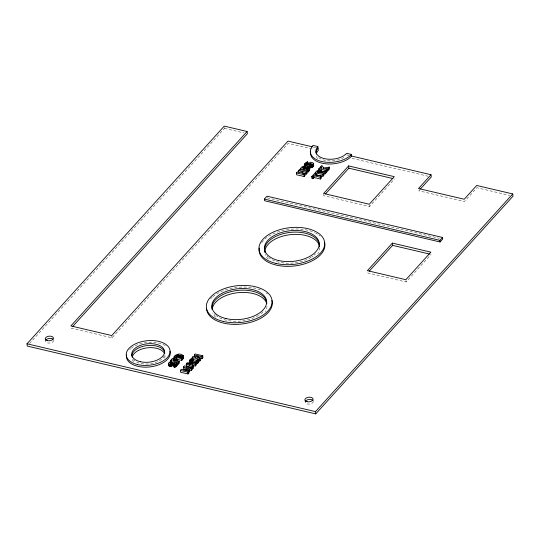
<?xml version="1.0" encoding="UTF-8"?>
<svg xmlns="http://www.w3.org/2000/svg" width="540" height="540" viewBox="0 0 540 540"><rect width="100%" height="100%" fill="white"/><g stroke="black" fill="none" stroke-linecap="round" stroke-linejoin="round"><path stroke-width="0.41" stroke-dasharray="2.7 2.03" d="M29.504 343.562L224.512 128.385L224.269 126.117M71.125 328.205L111.989 337.817L288.218 143.363L314.206 149.479M323.696 194.238L323.858 195.75L369.536 206.489L394.524 178.922M419.857 189.581L418.77 190.782L464.447 201.521L476.942 187.731L509.72 195.44M367.639 272.936L406.107 281.981L431.096 254.407M313.153 147.015L315.623 147.596M349.326 155.52L346.876 154.946L347.119 157.214M224.512 128.385L244.087 132.989M352.019 158.369L427.99 176.229M267.192 197.822L439.405 238.309M405.945 280.469L406.107 281.981M369.374 204.977L369.536 206.489M111.834 336.305L111.989 337.817M343.838 157.403A16.504 9.227 -6.1 0 1 318.404 157.397M317.655 158.666A16.504 9.227 -6.1 0 1 316.258 155.237M164.309 355.732A16.504 9.227 -6.1 0 1 162.763 358.101M161.608 359.208A16.504 9.227 -6.1 0 1 133.292 359.552M165.017 355.563A16.504 9.227 -6.1 0 1 164.552 358M133.535 361.82A16.504 9.227 -6.1 0 1 132.138 358.398M315.61 253.787A27.513 15.383 -6.1 0 1 314.132 255.163M313.025 256.041A27.513 15.383 -6.1 0 1 311.83 256.878M311.195 257.283A27.513 15.383 -6.1 0 1 268.603 257.404M268.002 256.865A27.513 15.383 -6.1 0 1 266.942 255.737M319.646 247.57A27.513 15.383 -6.1 0 1 317.804 253.645M268.245 259.132A27.513 15.383 -6.1 0 1 265.174 254.279M263 311.83A27.513 15.383 -6.1 0 1 259.22 314.921M258.593 315.333A27.513 15.383 -6.1 0 1 215.993 315.448M215.399 314.915A27.513 15.383 -6.1 0 1 214.34 313.781M267.043 306.288A27.513 15.383 -6.1 0 1 265.201 311.688M215.642 317.183A27.513 15.383 -6.1 0 1 212.78 312.977M53.669 340.389A4.124 2.308 -6.1 0 1 49.653 343.049A4.124 2.308 -6.1 0 1 45.448 341.098M313.308 401.429A4.124 2.308 -6.1 0 1 309.292 404.089A4.124 2.308 -6.1 0 1 305.093 402.138M129.58 349.69A22.005 12.305 -6.1 0 1 130.639 348.712M131.22 348.239A22.005 12.305 -6.1 0 1 165.416 345.715M261.752 242.622A33.014 18.461 -6.1 0 1 314.719 232.598M315.488 232.97A33.014 18.461 -6.1 0 1 317.628 234.171M318.924 235.049A33.014 18.461 -6.1 0 1 320.099 235.973M210.553 298.924A33.014 18.461 -6.1 0 1 212.24 297.25M212.861 296.71A33.014 18.461 -6.1 0 1 262.116 290.642M266.321 293.092A33.014 18.461 -6.1 0 1 267.496 294.023"/><path stroke-width="0.81" d="M171.133 363.98L170.795 360.626C171.227 357.514 178.801 356.663 176.269 360.497L179.226 361.186L179.415 363.002L178.463 364.061L176.101 363.501M176.985 358.925L177.167 361.085L176.863 358.621M197.235 359.64C197.35 363.184 188.244 360.437 193.003 358.688L192.544 358.04C184.282 361.409 198.599 365.108 198.531 359.512L197.235 359.64L197.35 361.199M175.534 359.451L175.216 360.248C171.43 360.308 172.922 358.317 175.298 359.168L175.669 360.659M195.743 364.068L198.531 362.488L198.531 359.512M309.508 164.309L308.488 164.072L310.196 162.189L313.281 162.911C314.57 168.953 298.897 165.341 307.496 161.804L307.962 162.452C302.069 165.247 316.238 165.578 310.406 163.451L309.508 164.309L309.643 165.524M176.884 364.696L176.519 366.316L174.616 367.497L173.86 366.815L173.664 365L175.109 364.223L175.156 363.44C172.658 364.136 164.45 365.553 170.856 361.294L171.592 363.785M168.723 364.865C169.094 368.105 173.084 364.979 174.933 365.081M321.03 168.372L320.834 166.556L321.84 165.449L323.467 167.65L323.224 168.581L324.358 167.9L329.373 167.144L329.569 168.959L328.529 170.1L327.017 170.33M309.089 167.933C310.898 168.129 314.401 167.103 313.477 164.727M177.053 359.303L181.764 360.41L181.575 358.601L183.195 356.272C181.804 352.647 175.615 353.7 174.042 356.954L174.17 358.162M181.764 360.41L183.391 358.088L183.107 355.664M309.38 167.454L309.663 169.877L308.036 172.199L307.841 170.39L309.467 168.061C308.07 164.437 301.887 165.49 300.308 168.743L300.436 169.952M173.664 365L174.42 365.681C183.573 359.208 165.652 365.243 171.396 361.969M325.944 170.924L321.3 171.936C321.415 168.487 315.954 170.417 315.259 172.827L322.751 174.454L323.71 173.394L320.8 172.712L324.945 172.031L325.944 170.924L326.14 172.739L325.134 173.846L323.568 174.069M298.87 172.341L298.674 170.525L299.464 169.445L307.071 171.234L307.267 173.05L306.322 174.089L302.893 173.286L302.704 171.47L306.126 172.28L307.071 171.234M195.993 357.183L194.549 356.839L194.353 355.03L195.143 353.95L202.757 355.738L202.946 357.554L202.007 358.594L199.26 357.946M185.065 369.637L183.775 368.732L183.58 366.923L184.383 365.83L191.984 367.619L192.179 369.434L191.275 370.427L189.216 369.947M302.704 171.47L301.482 172.814L304.911 173.617L305.107 175.433L304.162 176.479L296.629 174.818L296.44 173.003L297.31 171.828L300.348 172.544L301.563 171.207L298.674 170.525M191.984 367.619L191.086 368.618L185.922 367.24L189.54 369.495L189.041 370.049L183.371 370.055L188.777 371.162L188.966 372.978L188.089 373.943L180.562 372.283L180.374 370.474L181.197 369.353L187.454 369.299L183.58 366.923M192.685 364.001L191.619 365.175L193.441 366.019L193.631 367.828L192.74 368.813L186.476 365.762L186.28 363.947L187.157 362.772L196.067 363.123L196.256 364.932L195.325 365.965L192.881 365.81L192.685 364.001L195.129 364.149L196.067 363.123M318.884 170.107L318.755 168.892L319.646 167.704L322.09 168.278L320.834 166.556M350.96 155.905L431.021 174.731L418.527 188.514L464.204 199.253L476.699 185.463L512.757 193.941L513 196.209L315.731 413.883L27.243 346.059L27 343.791L224.269 126.117L247.104 131.49L247.347 133.758L72.819 326.336M247.104 131.49L70.882 325.937L111.753 335.549L287.975 141.095L312.343 146.826M264.384 199.091L267.017 196.189L442.517 237.452L442.685 239.078L440.06 241.981L264.56 200.725L264.384 199.091L439.884 240.354L442.517 237.452M304.162 176.479L303.966 174.663L304.911 173.617M315.941 173.482L314.874 174.656L321.212 176.148L320.254 177.201L313.916 175.709L314.111 177.525L313.038 178.713L311.904 178.443L311.708 176.627L314.8 173.219L315.941 173.482L316.13 175.298M313.038 178.713L312.842 176.897L313.916 175.709M327.247 169.493L327.443 171.302L326.484 172.361L326.288 170.546L327.247 169.493L324.554 168.858L328.334 168.284L329.373 167.144M314.111 177.525L320.45 179.017L321.408 177.964L321.212 176.148M315.454 174.643L322.94 176.269L323.899 175.21L323.71 173.394M348.604 165.915L323.615 193.482L369.293 204.221L394.281 176.654L348.604 165.915L348.847 168.183L325.526 193.914M178.463 364.061L178.268 362.245L179.226 361.186M194.353 355.03L197.249 355.705L196.027 357.048L192.989 356.332L192.119 357.507L199.651 359.168L200.597 358.121L197.168 357.318L198.382 355.975L201.812 356.778L202.757 355.738M188.089 373.943L187.9 372.134L188.777 371.162M192.74 368.813L192.55 366.998L193.441 366.019M192.314 359.323L199.841 360.976L200.786 359.937L200.597 358.121M420.397 188.98L431.264 176.999L431.021 174.731M392.384 243.101L367.402 270.668L405.864 279.713L430.853 252.14L392.384 243.101L392.627 245.369L369.306 271.1M315.731 413.883L315.488 411.615L512.757 193.941M176.486 355.671L176.107 356.029L181.386 357.271L181.649 356.238L180.367 355.448L177.782 355.138L176.486 355.671L176.621 356.879M317.696 171.396C316.055 172.22 320.045 172.989 320.099 171.889L319.288 171.16L318.114 171.194L317.696 171.396L317.824 172.604M303.163 167.197L302.38 167.819L307.651 169.061L307.955 168.48L307.172 167.427L304.533 166.887L303.163 167.197L303.291 168.413M307.962 162.452L308.151 164.268L307.058 164.801L306.862 162.986M193.003 358.688L193.199 360.504L192.105 361.037L191.909 359.228M173.86 366.815L174.231 366.667M305.039 166.914L305.235 168.73L304.25 168.737L304.054 166.921M181.359 355.894L181.555 357.71L178.457 356.913L178.268 355.104M189.493 363.771L191.437 363.92L190.688 364.743L187.501 363.494L189.493 363.771L189.621 364.979M170.795 360.626L178.268 362.245M170.991 362.441L172.172 362.583M300.308 168.743L307.841 170.39M174.042 356.954L181.575 358.601M318.755 168.892L326.288 170.546M296.44 173.003L303.966 174.663M180.374 370.474L187.9 372.134M351.506 154.44L346.7 153.313A16.504 9.227 -6.1 0 1 324.385 158.625A16.504 9.227 -6.1 0 1 317.851 146.529L313.045 145.402A22.005 12.305 -6.1 0 0 321.752 161.528A22.005 12.305 -6.1 0 0 351.506 154.44L351.682 156.073A22.005 12.305 -6.1 0 1 325.883 163.822A22.005 12.305 -6.1 0 1 310.655 151.821M348.847 168.183L392.89 178.538M320.976 171.065L322.549 171.436M311.708 176.627L312.842 176.897M392.627 245.369L429.455 254.023M27 343.791L315.488 411.615M307.172 167.427L307.368 169.243L306.308 168.919L306.113 167.103M186.28 363.947L192.55 366.998M189.918 360.187L190.141 362.435L190.688 363.184L190.492 361.368M176.796 360.167L177.181 360.74M309.15 168.71L309.663 169.877M183.391 358.088L182.682 355.104M307.692 163.62L308.151 164.268M198.727 361.327L198.788 361.719M439.884 240.354L440.06 241.981M328.334 168.284L328.529 170.1M324.945 172.031L325.134 173.846M323.467 167.65L323.602 168.865M322.751 174.454L322.94 176.269M321.354 170.897L321.482 172.105M321.192 170.674L321.32 171.882M320.942 170.471L321.138 172.287M317.851 146.529L318.269 150.431A16.504 9.227 -6.1 0 0 316.346 154.022M320.031 171.572L320.159 172.78M319.748 171.329L319.876 172.537M320.254 177.201L320.45 179.017M319.288 171.16L319.417 172.368M318.647 171.092L318.776 172.307M318.114 171.194L318.242 172.402M315.488 172.51L315.617 173.718M313.47 163.33L313.7 165.605M313.362 164.288L313.551 166.104M312.984 164.828L313.18 166.637M312.505 165.247L312.701 167.062M312.039 163.829L312.188 165.186M311.918 165.591L312.113 167.4M311.243 165.841L311.432 167.656M310.406 163.451L310.601 165.26M310.5 166.016L310.696 167.832M309.717 166.111L309.913 167.927M309.211 167.164L309.406 168.98M309.258 168.689L309.454 170.505M308.9 166.118L309.029 167.333M308.799 169.331L308.995 171.139M308.07 166.05L308.198 167.258M307.496 161.804L307.753 164.423M307.922 168.028L308.05 169.236M307.186 162.79L307.382 164.606M307.631 167.684L307.827 169.499M306.625 163.195L306.754 164.403M306.437 163.472L306.565 164.68M306.639 167.238L306.828 169.054M305.444 165.139L305.572 166.347M306.126 172.28L306.322 174.089M305.026 163.472L305.093 166.205L304.871 163.951M305.093 164.788L305.222 165.996M304.533 166.887L304.729 168.703M303.595 167.029L303.791 168.838M201.812 356.778L202.007 358.594M199.651 359.168L199.841 360.976M198.382 355.975L198.578 357.791M198.524 360.288L198.72 362.104M198.335 360.673L198.531 362.488M198.032 361.058L198.227 362.873M197.249 355.705L197.377 356.913M197.559 361.483L197.748 363.299M196.965 361.82L197.161 363.636M196.29 362.077L196.479 363.893M195.129 364.149L195.325 365.965M192.544 358.04L192.8 360.666M192.233 359.033L192.429 360.842M192.308 362.138L192.436 363.346M191.673 359.431L191.869 361.24M191.484 359.707L191.612 360.916M191.437 359.964L191.565 361.172M191.599 361.935L191.734 363.143M190.991 361.679L191.12 362.887M190.073 359.707L190.141 362.435M191.086 368.618L191.275 370.427M190.141 361.017L190.337 362.833M189.54 369.495L189.736 371.311L189.236 371.864L189.041 370.049M182.939 355.381L183.134 357.19M182.993 356.906L183.181 358.715M182.534 357.541L182.722 359.357M180.9 355.637L181.096 357.453M180.367 355.448L180.562 357.264M179.84 355.313L180.036 357.129M178.767 355.131L178.963 356.94M177.782 355.138L177.977 356.947M177.329 355.239L177.458 356.447M176.897 355.414L177.025 356.623M176.843 359.654L176.972 360.862M176.823 363.17L177.039 365.303M176.695 362.88L176.951 365.641M176.445 362.617L176.58 363.825M176.587 364.169L176.776 365.978M176.324 364.5L176.519 366.316M175.028 355.745L175.156 356.954M175.298 359.168L175.426 360.376M175.952 364.858L176.141 366.667M174.555 356.299L174.683 357.507M175.513 365.162L175.709 366.971M174.731 358.952L174.859 360.167M174.744 363.265L174.872 364.48M174.15 358.904L174.346 360.713M174.204 363.231L174.4 365.047M174.42 365.681L174.616 367.497M173.637 358.999L173.765 360.207M174.035 364.851L174.17 366.066M173.671 363.339L173.867 365.155M173.144 363.542L173.333 365.357M172.618 363.785L172.814 365.6M171.882 364.129L172.078 365.945M171.261 359.957L171.389 361.166M171.133 364.412L171.322 366.221M170.586 362.333L170.714 363.542M170.323 362.495L170.451 363.704M170.134 362.657L170.262 363.865M170.363 364.554L170.559 366.37M169.978 364.561L170.174 366.37M169.594 364.5L169.79 366.316M169.148 364.351L169.344 366.167M168.817 364.156L169.013 365.971M168.527 363.056L168.797 365.729M168.46 363.359L168.676 365.459M316.015 152.969A16.504 9.227 -6.1 0 1 318.026 148.163M131.895 356.13A16.504 9.227 -6.1 0 1 147.953 345.472A16.504 9.227 -6.1 0 1 164.774 353.295M132.233 357.176A16.504 9.227 -6.1 0 1 147.123 347.855A16.504 9.227 -6.1 0 1 164.356 353.221M264.931 252.011A27.513 15.383 -6.1 0 1 290.783 232.328A27.513 15.383 -6.1 0 1 319.356 246.652M264.857 252.295A27.513 15.383 -6.1 0 1 289.832 234.725A27.513 15.383 -6.1 0 1 319.329 245.585M212.166 309.406A27.513 15.383 -6.1 0 1 237.58 290.432A27.513 15.383 -6.1 0 1 266.8 303.352M212.254 309.663A27.513 15.383 -6.1 0 1 237.823 292.7A27.513 15.383 -6.1 0 1 266.726 303.629M45.562 340.484A4.124 2.308 -6.1 0 1 48.924 338.499A4.124 2.308 -6.1 0 1 53.069 339.282M305.208 401.524A4.124 2.308 -6.1 0 1 309.103 399.472A4.124 2.308 -6.1 0 1 313.146 400.842M169.999 351.23A22.005 12.305 -6.1 0 1 148.838 367.025A22.005 12.305 -6.1 0 1 126.542 354.976M324.506 242.447A33.014 18.461 -6.1 0 1 292.768 266.139A33.014 18.461 -6.1 0 1 259.315 248.063M271.897 300.49A33.014 18.461 -6.1 0 1 242.312 323.953A33.014 18.461 -6.1 0 1 206.53 308.543M47.345 340.652A4.124 2.308 -6.1 0 0 53.426 338.121A4.124 2.308 -6.1 0 0 47.176 336.65A4.124 2.308 -6.1 0 0 47.345 340.652M306.983 401.693A4.124 2.308 -6.1 0 0 313.065 399.161A4.124 2.308 -6.1 0 0 306.821 397.69A4.124 2.308 -6.1 0 0 306.983 401.693M137.633 364.595A22.005 12.305 -6.1 0 0 170.066 351.101A22.005 12.305 -6.1 0 0 136.755 343.265A22.005 12.305 -6.1 0 0 137.633 364.595M140.258 361.692A16.504 9.227 -6.1 0 0 164.585 351.574A16.504 9.227 -6.1 0 0 139.603 345.695A16.504 9.227 -6.1 0 0 140.258 361.692M276.055 263.446A33.014 18.461 -6.1 0 0 324.709 243.196A33.014 18.461 -6.1 0 0 274.738 231.451A33.014 18.461 -6.1 0 0 276.055 263.446M278.687 260.543A27.513 15.383 -6.1 0 0 319.228 243.668A27.513 15.383 -6.1 0 0 277.594 233.881A27.513 15.383 -6.1 0 0 278.687 260.543M223.452 321.489A33.014 18.461 -6.1 0 0 272.106 301.246A33.014 18.461 -6.1 0 0 222.136 289.494A33.014 18.461 -6.1 0 0 223.452 321.489M226.078 318.587A27.513 15.383 -6.1 0 0 266.625 301.718A27.513 15.383 -6.1 0 0 224.984 291.924A27.513 15.383 -6.1 0 0 226.078 318.587"/></g></svg>
